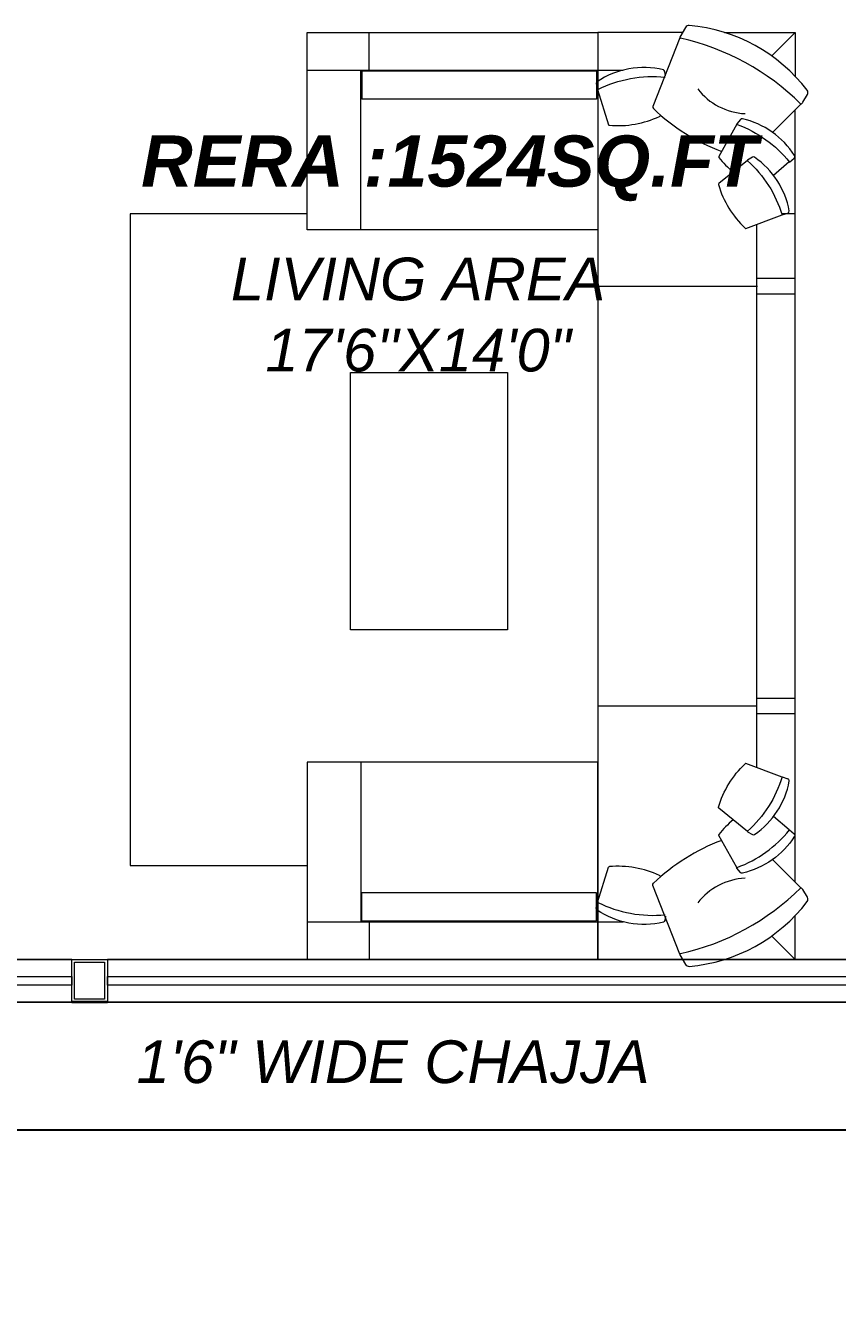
# Model space of a CAD drawing. Header units: millimetres. Extents: x 0 to 125073, y 0 to 71249.
# Drawn here: x 90937 to 93789, y 48965 to 53446 of the extents above; entities that cross this region are included whole.
import ezdxf
from ezdxf.lldxf.tags import DXFTag

# ---------------------------------------------------------------- set-up
doc = ezdxf.new("R2010")
doc.units = ezdxf.units.MM
for name, color, linetype, lineweight in [('DA_ALUMINIUM', 254, 'Continuous', 20), ('DA_CARPET AREA RERA', 30, 'Continuous', 9), ('DA_TEXT IN SQ.FT', 193, 'Continuous', 9), ('DA_WALL', 7, 'Continuous', 35), ('DA_WINDOW', 4, 'Continuous', 9)]:
    doc.layers.add(name, color=color, linetype=linetype, lineweight=lineweight)
for name, color, linetype, lineweight, true_color in [('DA_BUILDING LINE', 7, 'Continuous', 9, 0xc2db0000), ('DA_FURNITURE', 102, 'Continuous', 5, 0xc2666666), ('DA_FURNITURE HIDDEN', 102, 'Continuous', 5, 0xc2666666)]:
    doc.layers.add(name, color=color, linetype=linetype, lineweight=lineweight, true_color=true_color)
doc.layers.add('DA_CHAJJA', color=44, linetype='Continuous')
doc.styles.get("Standard").update_dxf_attribs({"font": 'arial.ttf'})
tags = doc.linetypes.add('( Hidden )', pattern=[0.375, 0.25, -0.125]).pattern_tags.tags
tags[6:7] = [DXFTag(74, 4), DXFTag(75, 0), DXFTag(340, '0'), DXFTag(46, 1.0), DXFTag(50, 0.0), DXFTag(44, 0.0), DXFTag(45, 0.0)]
tags[4:5] = [DXFTag(74, 4), DXFTag(75, 0), DXFTag(340, '0'), DXFTag(46, 1.0), DXFTag(50, 0.0), DXFTag(44, 0.0), DXFTag(45, 0.0)]

# ---------------------------------------------------------------- blocks, each defined once
blk = doc.blocks.new('GSHGJSDFGJ')
at = {"layer": 'DA_BUILDING LINE', "linetype": '( Hidden )', "ltscale": 500}
blk.add_lwpolyline([(-2523.6, 89661.5), (-5998.6, 89661.5), (-5998.6, 90341.5), (-11463.6, 90341.5), (-11463.6, 91111.5), (-12833.6, 91111.5), (-12833.6, 90501.5), (-19333.6, 90501.5), (-19333.6, 91111.5), (-20678.6, 91111.5), (-20678.6, 86586.5), (-23928.6, 86586.5), (-23928.6, 87936.5), (-25333.6, 87936.5), (-25333.6, 82896.5), (-27933.6, 82896.5), (-27933.6, 82306.5), (-29713.6, 82306.5)], dxfattribs=at)
blk = doc.blocks.new('W5T25')
at = {"layer": 'DA_FURNITURE'}
for p, q in [((8400.7038, 625.3992, 6161.2515), (8400.7038, 625.5346, 6161.2515)), ((8400.7038, 625.5346, 6161.2515), (8401.7251, 625.5346, 6161.2515)), ((8400.9213, 625.4026, 6161.2515), (8400.9213, 625.5346, 6161.2515)), ((8400.7038, 625.4026, 6161.2515), (8401.7251, 625.4026, 6161.2515)), ((8400.8919, 624.8416, 6161.2515), (8400.8919, 625.4026, 6161.2515)), ((8401.7204, 625.3992, 6161.2515), (8400.8919, 625.3992, 6161.2515)), ((8400.8919, 624.9114, 6161.2515), (8400.8919, 625.3992, 6161.2515)), ((8400.8955, 625.3992, 6161.2515), (8400.8955, 625.3002, 6161.2515)), ((8401.7204, 625.4026, 6161.2515), (8401.8141, 625.4026, 6161.2515)), ((8401.7204, 625.3992, 6161.2515), (8401.7204, 625.3002, 6161.2515)), ((8402.2861, 625.4026, 6161.2515), (8402.2866, 625.403, 6161.2515)), ((8401.7204, 625.3002, 6161.2515), (8400.8955, 625.3002, 6161.2515)), ((8402.4181, 624.8976, 6161.2515), (8402.4181, 625.2634, 6161.2515)), ((8402.3976, 625.0796, 6161.2515), (8402.3426, 625.0319, 6161.2515)), ((8402.2827, 624.8604, 6161.2515), (8402.2827, 622.9518, 6161.2515)), ((8402.2827, 624.6711, 6161.2515), (8402.4181, 624.6711, 6161.2515)), ((8401.7251, 624.6436, 6161.2515), (8402.2861, 624.6436, 6161.2515)), ((8402.2827, 624.616, 6161.2515), (8402.4181, 624.616, 6161.2515)), ((8402.2827, 623.1961, 6161.2515), (8402.4181, 623.1961, 6161.2515)), ((8401.7251, 623.1686, 6161.2515), (8402.2827, 623.1686, 6161.2515)), ((8402.2827, 623.1411, 6161.2515), (8402.4181, 623.1411, 6161.2515)), ((8400.8919, 622.9706, 6161.2515), (8400.8919, 622.4096, 6161.2515)), ((8402.3721, 622.9184, 6161.2515), (8402.2453, 622.9658, 6161.2515)), ((8402.3723, 622.9188, 6161.2515), (8402.393, 622.912, 6161.2515)), ((8400.8919, 622.9008, 6161.2515), (8400.8919, 622.413, 6161.2515)), ((8402.3976, 622.7325, 6161.2515), (8402.3426, 622.7802, 6161.2515)), ((8400.8955, 622.413, 6161.2515), (8400.8955, 622.512, 6161.2515)), ((8400.7038, 622.413, 6161.2515), (8400.7038, 622.2776, 6161.2515)), ((8400.7038, 622.4096, 6161.2515), (8401.7251, 622.4096, 6161.2515)), ((8400.9213, 622.4096, 6161.2515), (8400.9213, 622.2776, 6161.2515)), ((8401.7204, 622.4096, 6161.2515), (8401.8141, 622.4096, 6161.2515)), ((8402.336, 622.3597, 6161.2515), (8402.4181, 622.2776, 6161.2515))]:
    blk.add_line(p, q, dxfattribs=at)
at = {"layer": 'DA_FURNITURE', "elevation": 6161.2515}
for points in [[(8402.0229, 625.5346), (8401.7251, 625.5346), (8401.7251, 624.8416)], [(8402.1704, 625.5346), (8402.4181, 625.5346), (8402.4181, 625.3809)], [(8402.336, 625.4524), (8402.4181, 625.5346), (8402.3358, 625.4522)], [(8401.7251, 624.8416), (8400.7038, 624.8416), (8400.7038, 625.3992)], [(8400.7038, 624.8976), (8400.7038, 624.8976), (8400.0821, 624.8976), (8400.0821, 622.6076), (8400.7038, 622.6076)], [(8401.7251, 624.8976), (8401.7251, 622.2776), (8402.0229, 622.2776)], [(8402.4181, 622.5487), (8402.4181, 624.8976), (8402.371, 624.8976)], [(8401.7251, 622.9706), (8400.7038, 622.9706), (8400.7038, 622.413)], [(8400.7038, 622.2776), (8401.7251, 622.2776), (8401.7251, 622.9706)], [(8400.8919, 622.413), (8401.7204, 622.413), (8401.7204, 622.512), (8400.8955, 622.512)], [(8402.1704, 622.2776), (8402.4181, 622.2776), (8402.4181, 622.4312)]]:
    blk.add_lwpolyline(points, dxfattribs=at)
for points in [[(8402.0133, 625.5159), (8401.9186, 625.2744, 0.30421), (8401.9202, 625.2672)], [(8402.3392, 625.1835), (8402.4377, 625.2833, 0.195374), (8402.4456, 625.2893), (8402.4614, 625.3164, 0.30437), (8402.4605, 625.3314, 0.21108), (8402.0462, 625.5591, 0.289624), (8402.0334, 625.5525), (8402.0134, 625.5184, 0.50911), (8402.0152, 625.5142)], [(8401.9627, 625.3824), (8401.9603, 625.3979, 0.30437), (8401.9552, 625.4035, 0.21108), (8401.7226, 625.3614, 0.289624), (8401.7197, 625.3548), (8401.7227, 625.3353, 0.50911), (8401.7247, 625.3343, -0.141603), (8401.9615, 625.3776)], [(8401.7234, 625.3343), (8401.7627, 625.2107, 0.30421), (8401.7656, 625.2084)], [(8401.7656, 625.2084, 0.129404), (8401.942, 625.2397, 0.257717), (8401.9439, 625.2423)], [(8402.2136, 625.2122), (8402.1504, 625.0989, 0.30421), (8402.1507, 625.0953)], [(8402.2506, 625.0853), (8402.1498, 625.0037, 0.30421), (8402.1487, 625.0002, 0.129404), (8402.2422, 624.8472, 0.257717), (8402.2453, 624.8464), (8402.3723, 624.8934)], [(8402.2506, 622.7269), (8402.1498, 622.8085, -0.30421), (8402.1487, 622.812, -0.129404), (8402.2422, 622.965)], [(8402.3723, 622.9188, -0.137928), (8402.251, 622.7281, 0.50911), (8402.2513, 622.7258), (8402.2683, 622.7159, 0.289624), (8402.2755, 622.7162, 0.199362), (8402.3974, 622.9045)], [(8402.2136, 622.6), (8402.1504, 622.7132, -0.30421), (8402.1507, 622.7169)], [(8401.7234, 622.4779), (8401.7627, 622.6015, -0.30421), (8401.7656, 622.6038)], [(8401.9439, 622.5699, 0.257717), (8401.942, 622.5725, 0.129404), (8401.7656, 622.6038)], [(8402.0152, 622.2979, 0.50911), (8402.0134, 622.2938), (8402.0334, 622.2597, 0.289624), (8402.0462, 622.2531, 0.21108), (8402.4605, 622.4807, 0.30437), (8402.4614, 622.4957), (8402.4456, 622.5228, 0.195374), (8402.4377, 622.5289), (8402.3392, 622.6287)], [(8402.0133, 622.2963), (8401.9186, 622.5378, -0.30421), (8401.9202, 622.5449)], [(8401.9627, 622.4298), (8401.9603, 622.4142, -0.30437), (8401.9552, 622.4087, -0.21108), (8401.7226, 622.4507, -0.289624), (8401.7197, 622.4573), (8401.7227, 622.4768, -0.50911), (8401.7247, 622.4779, 0.141603), (8401.9615, 622.4346)]]:
    blk.add_lwpolyline(points, format="xyb", dxfattribs=at)
for points in [[(8402.2138, 625.2134, 0.50911), (8402.2144, 625.2112, -0.137928), (8402.398, 625.0793), (8402.4146, 625.0933, 0.374575), (8402.4159, 625.1019, 0.199362), (8402.2328, 625.2314, 0.289624), (8402.226, 625.229)], [(8402.2513, 625.0863, 0.50911), (8402.251, 625.0841, -0.137928), (8402.3723, 624.8934), (8402.393, 624.9002, 0.374575), (8402.3974, 624.9076, 0.199362), (8402.2755, 625.096, 0.289624), (8402.2683, 625.0962)], [(8402.2138, 622.5987, -0.50911), (8402.2144, 622.6009, 0.137928), (8402.398, 622.7328), (8402.4146, 622.7188, -0.374575), (8402.4159, 622.7103, -0.199362), (8402.2328, 622.5808, -0.289624), (8402.226, 622.5832)]]:
    blk.add_lwpolyline(points, format="xyb", close=True, dxfattribs=at)
blk.add_lwpolyline([(8400.8557, 624.3394), (8401.4081, 624.3394), (8401.4081, 623.4358), (8400.8557, 623.4358)], close=True, dxfattribs=at)
at = {"layer": 'DA_FURNITURE'}
for centre, radius, start, end in [((8401.8268, 624.6679, 6161.2515), 0.8671, 45.2113, 77.45), ((8402.2528, 625.4724, 6161.2515), 0.2232, 217.5398, 267.2522), ((8402.4069, 625.7761, 6161.2515), 0.7042, 226.2769, 249.4924), ((8402.4259, 625.3145, 6161.2515), 0.3521, 218.5214, 230.1035), ((8402.2445, 622.9626, 6161.2515), 0.0033, 76.0164, 133.823), ((8402.3909, 622.9057, 6161.2515), 0.0066, 349.6421, 71.7808), ((8402.4259, 622.4976, 6161.2515), 0.3521, 129.8965, 141.4786), ((8402.4069, 622.036, 6161.2515), 0.7042, 110.5076, 133.7231), ((8402.2528, 622.3398, 6161.2515), 0.2232, 92.7478, 142.4602), ((8401.8268, 623.1443, 6161.2515), 0.8671, 282.55, 314.7887)]:
    blk.add_arc(centre, radius, start, end, dxfattribs=at)
blk = doc.blocks.new('hh')
at = {"layer": 'DA_WALL', "color": 11}
blk.add_blockref('W5T25', (-6885.6351, -672.7462, -6161.2515), dxfattribs=at)
blk = doc.blocks.new('JHFDGWUY')
at = {"layer": 'DA_FURNITURE HIDDEN'}
blk.add_blockref('hh', (4432.0612, 1488.7528), dxfattribs=at)
blk = doc.blocks.new('11TH 3')
at = {"layer": 'DA_ALUMINIUM'}
for points in [[(6372.1662, 1431.292), (6372.2912, 1431.292), (6372.2912, 1431.142), (6372.1662, 1431.142)], [(6372.1762, 1431.282), (6372.2812, 1431.282), (6372.2812, 1431.152), (6372.1762, 1431.152)]]:
    blk.add_lwpolyline(points, close=True, dxfattribs=at)
at = {"layer": 'DA_CARPET AREA RERA'}
blk.add_lwpolyline([(6370.5934, 1432.062), (6370.7712, 1432.062), (6370.7712, 1431.292), (6376.2612, 1431.292), (6376.2612, 1431.912), (6379.4612, 1431.912), (6379.4612, 1432.062), (6381.7262, 1432.062)], dxfattribs=at)
at = {"layer": 'DA_CHAJJA'}
blk.add_lwpolyline([(6376.1112, 1430.692), (6370.7712, 1430.692)], dxfattribs=at)
at = {"layer": 'DA_WALL'}
blk.add_line((6372.2912, 1431.142), (6372.1662, 1431.142), dxfattribs=at)
at = {"layer": 'DA_WINDOW'}
for points in [[(6372.1662, 1431.292), (6370.7962, 1431.292), (6370.7962, 1431.142), (6372.1662, 1431.142)], [(6375.6412, 1431.292), (6372.2912, 1431.292), (6372.2912, 1431.142), (6375.6412, 1431.142)], [(6370.7962, 1431.232), (6372.1662, 1431.232), (6372.1662, 1431.202), (6370.7962, 1431.202)], [(6372.2912, 1431.232), (6375.6412, 1431.232), (6375.6412, 1431.202), (6372.2912, 1431.202)]]:
    blk.add_lwpolyline(points, close=True, dxfattribs=at)
blk = doc.blocks.new('A$Cfed68cb1')
at = {"layer": 'DA_TEXT IN SQ.FT', "attachment_point": 3}
for s, width, heights, insert, char_height in [('{\\fArial|b1|i1|c0|p34;\\P\\pxqc;RERA :1524SQ.FT}', 2.985736, [-0.507], (-14.0059, -5.1548), 0.18), ('\\pxqc;{\\fArial|b0|i1|c0|p34;LIVING AREA\\P17\'6\'\'X14\'0"}', 4.965248, [-0.4057], (-13.1256, -5.8841), 0.15), ('\\pxqc;{\\fArial|b0|i1|c0|p34;1\'6" WIDE CHAJJA}', 4.965248, [-0.1551], (-13.2136, -8.6346), 0.15)]:
    blk.add_mtext_dynamic_manual_height_columns(s, width=width, gutter_width=12.5, heights=heights, dxfattribs=dict(at, insert=insert, char_height=char_height))

msp = doc.modelspace()

# ---------------------------------------------------------------- block references
at = {"color": 1, "xscale": 1000, "yscale": 1000, "zscale": 1000}
msp.add_blockref('A$Cfed68cb1', (107924.22813, 58513.9767), dxfattribs=at)
at = {"layer": 'DA_BUILDING LINE'}
msp.add_blockref('GSHGJSDFGJ', (101042.82231, -40327.54866), dxfattribs=at)
at = {"layer": 'DA_WALL', "xscale": 1000, "yscale": 1000, "zscale": 1000}
for name, p in [('11TH 3', (-6281067.01421, -1381128.00515)), ('JHFDGWUY', (-5855203.69012, -1388120.23827))]:
    msp.add_blockref(name, p, dxfattribs=at)

doc.saveas('drawing.dxf')
